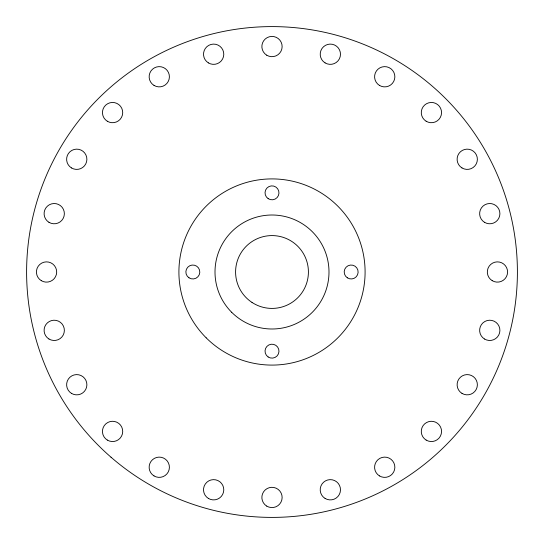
<?xml version="1.0" encoding="UTF-8"?>
<svg xmlns="http://www.w3.org/2000/svg" width="544" height="544" viewBox="0 0 544 544"><rect width="100%" height="100%" fill="white"/><g stroke="black" fill="none" stroke-linecap="round" stroke-linejoin="round"><path stroke-width="0.82" d="M111.024 457.218A245.398 245.398 0 0 0 512.897 318.804A245.398 245.398 0 0 0 192.086 39.977A245.398 245.398 0 0 0 111.024 457.218M231.696 312.304A56.998 56.998 0 0 0 327.053 286.749A56.998 56.998 0 0 0 257.251 216.947A56.998 56.998 0 0 0 231.696 312.304M188.992 277.807A6.963 6.963 0 0 0 199.791 272.422A6.963 6.963 0 0 0 189.727 265.764A6.963 6.963 0 0 0 188.992 277.807M347.317 277.807A6.963 6.963 0 0 0 358.115 272.422A6.963 6.963 0 0 0 348.051 265.764A6.963 6.963 0 0 0 347.317 277.807M268.158 198.648A6.963 6.963 0 0 0 278.956 193.263A6.963 6.963 0 0 0 268.892 186.606A6.963 6.963 0 0 0 268.158 198.648M206.176 337.824A93.092 93.092 0 0 0 361.923 296.092A93.092 93.092 0 0 0 247.908 182.077A93.092 93.092 0 0 0 206.176 337.824M251.994 302.423A36.414 36.414 0 0 0 308.353 274.115A36.414 36.414 0 0 0 255.653 239.462A36.414 36.414 0 0 0 251.994 302.423M325.094 62.893A10.132 10.132 0 0 0 340.483 54.454A10.132 10.132 0 0 0 325.475 45.349A10.132 10.132 0 0 0 325.094 62.893M325.094 498.433A10.132 10.132 0 0 0 340.483 489.988A10.132 10.132 0 0 0 325.475 480.882A10.132 10.132 0 0 0 325.094 498.433M379.467 85.415A10.132 10.132 0 0 0 394.856 76.976A10.132 10.132 0 0 0 379.855 67.871A10.132 10.132 0 0 0 379.467 85.415M379.467 475.912A10.132 10.132 0 0 0 394.856 467.466A10.132 10.132 0 0 0 379.855 458.361A10.132 10.132 0 0 0 379.467 475.912M208.393 62.893A10.132 10.132 0 0 0 223.781 54.454A10.132 10.132 0 0 0 208.774 45.349A10.132 10.132 0 0 0 208.393 62.893M154.02 85.415A10.132 10.132 0 0 0 169.402 76.976A10.132 10.132 0 0 0 154.401 67.871A10.132 10.132 0 0 0 154.02 85.415M71.495 167.94A10.132 10.132 0 0 0 86.884 159.494A10.132 10.132 0 0 0 71.883 150.389A10.132 10.132 0 0 0 71.495 167.94M107.324 121.244A10.132 10.132 0 0 0 122.713 112.805A10.132 10.132 0 0 0 107.705 103.7A10.132 10.132 0 0 0 107.324 121.244M48.974 222.312A10.132 10.132 0 0 0 64.362 213.867A10.132 10.132 0 0 0 49.354 204.768A10.132 10.132 0 0 0 48.974 222.312M41.29 280.663A10.132 10.132 0 0 0 56.678 272.224A10.132 10.132 0 0 0 41.677 263.119A10.132 10.132 0 0 0 41.29 280.663M48.974 339.014A10.132 10.132 0 0 0 64.362 330.575A10.132 10.132 0 0 0 49.354 321.47A10.132 10.132 0 0 0 48.974 339.014M71.495 393.387A10.132 10.132 0 0 0 86.884 384.948A10.132 10.132 0 0 0 71.883 375.843A10.132 10.132 0 0 0 71.495 393.387M107.324 440.082A10.132 10.132 0 0 0 122.713 431.637A10.132 10.132 0 0 0 107.705 422.532A10.132 10.132 0 0 0 107.324 440.082M154.02 475.912A10.132 10.132 0 0 0 169.402 467.466A10.132 10.132 0 0 0 154.401 458.361A10.132 10.132 0 0 0 154.02 475.912M266.744 506.11A10.132 10.132 0 0 0 282.132 497.672A10.132 10.132 0 0 0 267.124 488.566A10.132 10.132 0 0 0 266.744 506.11M208.393 498.433A10.132 10.132 0 0 0 223.781 489.988A10.132 10.132 0 0 0 208.774 480.882A10.132 10.132 0 0 0 208.393 498.433M426.163 440.082A10.132 10.132 0 0 0 441.551 431.637A10.132 10.132 0 0 0 426.544 422.532A10.132 10.132 0 0 0 426.163 440.082M484.514 222.312A10.132 10.132 0 0 0 499.902 213.867A10.132 10.132 0 0 0 484.894 204.768A10.132 10.132 0 0 0 484.514 222.312M484.514 339.014A10.132 10.132 0 0 0 499.902 330.575A10.132 10.132 0 0 0 484.894 321.47A10.132 10.132 0 0 0 484.514 339.014M461.992 393.387A10.132 10.132 0 0 0 477.374 384.948A10.132 10.132 0 0 0 462.373 375.843A10.132 10.132 0 0 0 461.992 393.387M492.198 280.663A10.132 10.132 0 0 0 507.579 272.224A10.132 10.132 0 0 0 492.578 263.119A10.132 10.132 0 0 0 492.198 280.663M461.992 167.94A10.132 10.132 0 0 0 477.374 159.494A10.132 10.132 0 0 0 462.373 150.389A10.132 10.132 0 0 0 461.992 167.94M426.163 121.244A10.132 10.132 0 0 0 441.551 112.805A10.132 10.132 0 0 0 426.544 103.7A10.132 10.132 0 0 0 426.163 121.244M266.744 55.209A10.132 10.132 0 0 0 282.132 46.77A10.132 10.132 0 0 0 267.124 37.665A10.132 10.132 0 0 0 266.744 55.209M268.158 356.973A6.963 6.963 0 0 0 278.956 351.587A6.963 6.963 0 0 0 268.892 344.93A6.963 6.963 0 0 0 268.158 356.973"/></g></svg>
